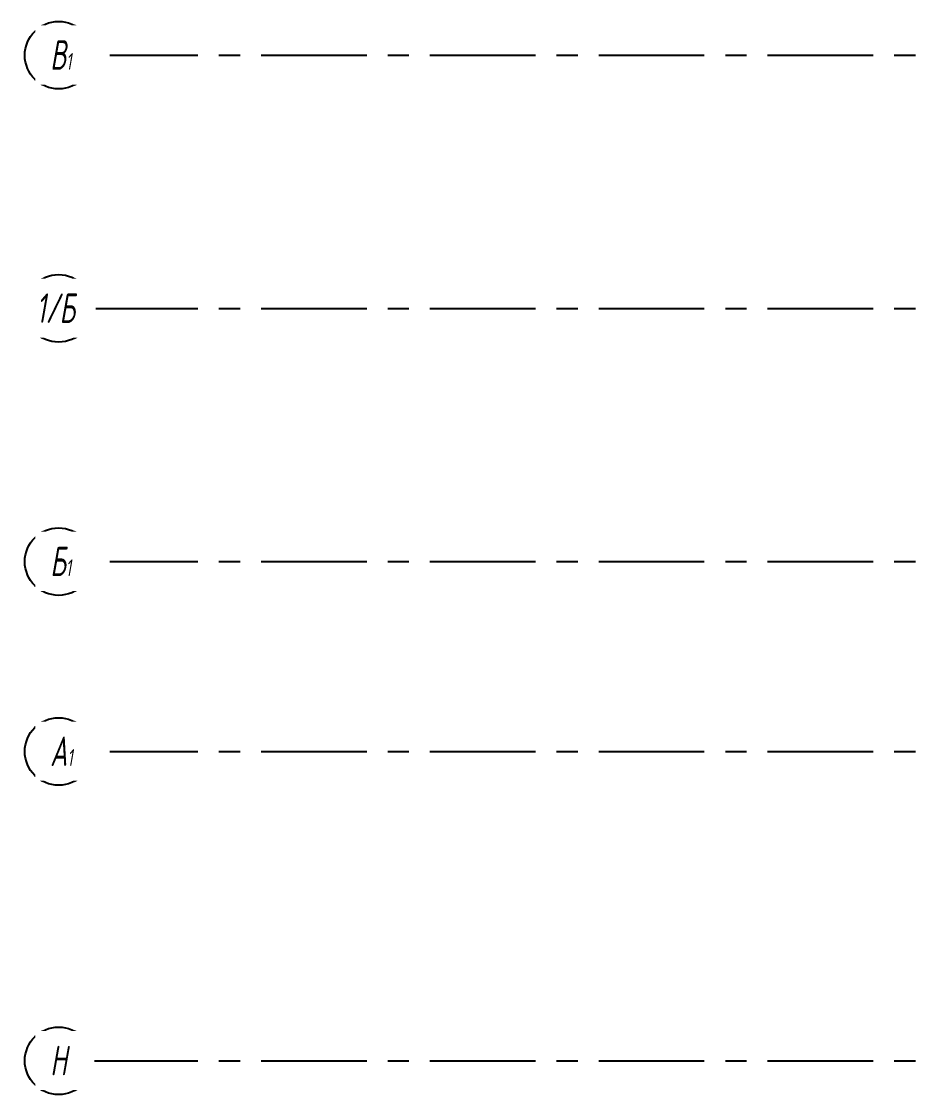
# Model space of a CAD drawing. Header units: millimetres. Extents: x 304092 to 9387535, y -16707 to 344175.
# Drawn here: x 393843 to 404577, y 81395 to 94110 of the extents above; entities that cross this region are included whole.
import ezdxf

# ---------------------------------------------------------------- set-up
doc = ezdxf.new("R2010")
doc.units = ezdxf.units.MM
doc.linetypes.add('CENTER', pattern=[2, 1.25, -0.25, 0.25, -0.25])
doc.layers.add('АР_Оси', color=7, linetype='Continuous', lineweight=25)
doc.styles.add('ГОСТ 2.304', font='CS_Gost2304.shx', dxfattribs={"oblique": 10})

msp = doc.modelspace()

# ---------------------------------------------------------------- linework, layer by layer
at = {"layer": 'АР_Оси', "linetype": 'CENTER', "lineweight": 9, "ltscale": 1000}
for p, q in [((394683, 93711.5), (477861.4, 93711.5)), ((394683, 90711.5), (477861.4, 90711.5)), ((394683, 87711.5), (477861.4, 87711.5)), ((394683, 85461.5), (477861.4, 85461.5)), ((394683, 81796.5), (478280.2, 81796.5))]:
    msp.add_line(p, q, dxfattribs=at)
at = {"layer": 'АР_Оси', "linetype": 'CENTER', "ltscale": 1000}
for p, q in [((394683.1, 93710.3), (477861.5, 93710.3)), ((394683.1, 90710.3), (477861.5, 90710.3)), ((394683.1, 87710.3), (477861.5, 87710.3)), ((394683.1, 85460.3), (477861.5, 85460.3)), ((394683.1, 81795.3), (478280.3, 81795.3))]:
    msp.add_line(p, q, dxfattribs=at)
at = {"layer": 'АР_Оси', "ltscale": 0.5}
for centre in [(394283.1, 93710.3), (394283.1, 90710.3), (394283.1, 87710.3), (394283.1, 85460.3), (394283.1, 81795.3)]:
    msp.add_circle(centre, 400, dxfattribs=at)

# ---------------------------------------------------------------- next in the draw order: texts
at = {"layer": 'АР_Оси', "char_height": 350, "width": 528.82, "attachment_point": 1, "line_spacing_factor": 1.149209, "style": 'ГОСТ 2.304', "bg_fill": 2}
for s, insert in [('{\\W0.8;В\\H0.57143x;1}', (394183.3, 93888.1)), ('{\\W0.8;1/Б}', (394018.4, 90888.1)), ('{\\W0.8;Б\\H0.57143x;1}', (394183.3, 87888.1)), ('{\\W0.8;А\\H0.57143x;1}', (394183.3, 85638.1))]:
    msp.add_mtext(s, dxfattribs=dict(at, insert=insert))
at = {"layer": 'АР_Оси', "insert": (394183.3, 81973.1), "char_height": 350, "attachment_point": 1, "line_spacing_factor": 1.149209, "style": 'ГОСТ 2.304', "bg_fill": 2}
msp.add_mtext('{\\W0.8;Н}', dxfattribs=at)

doc.saveas('drawing.dxf')
